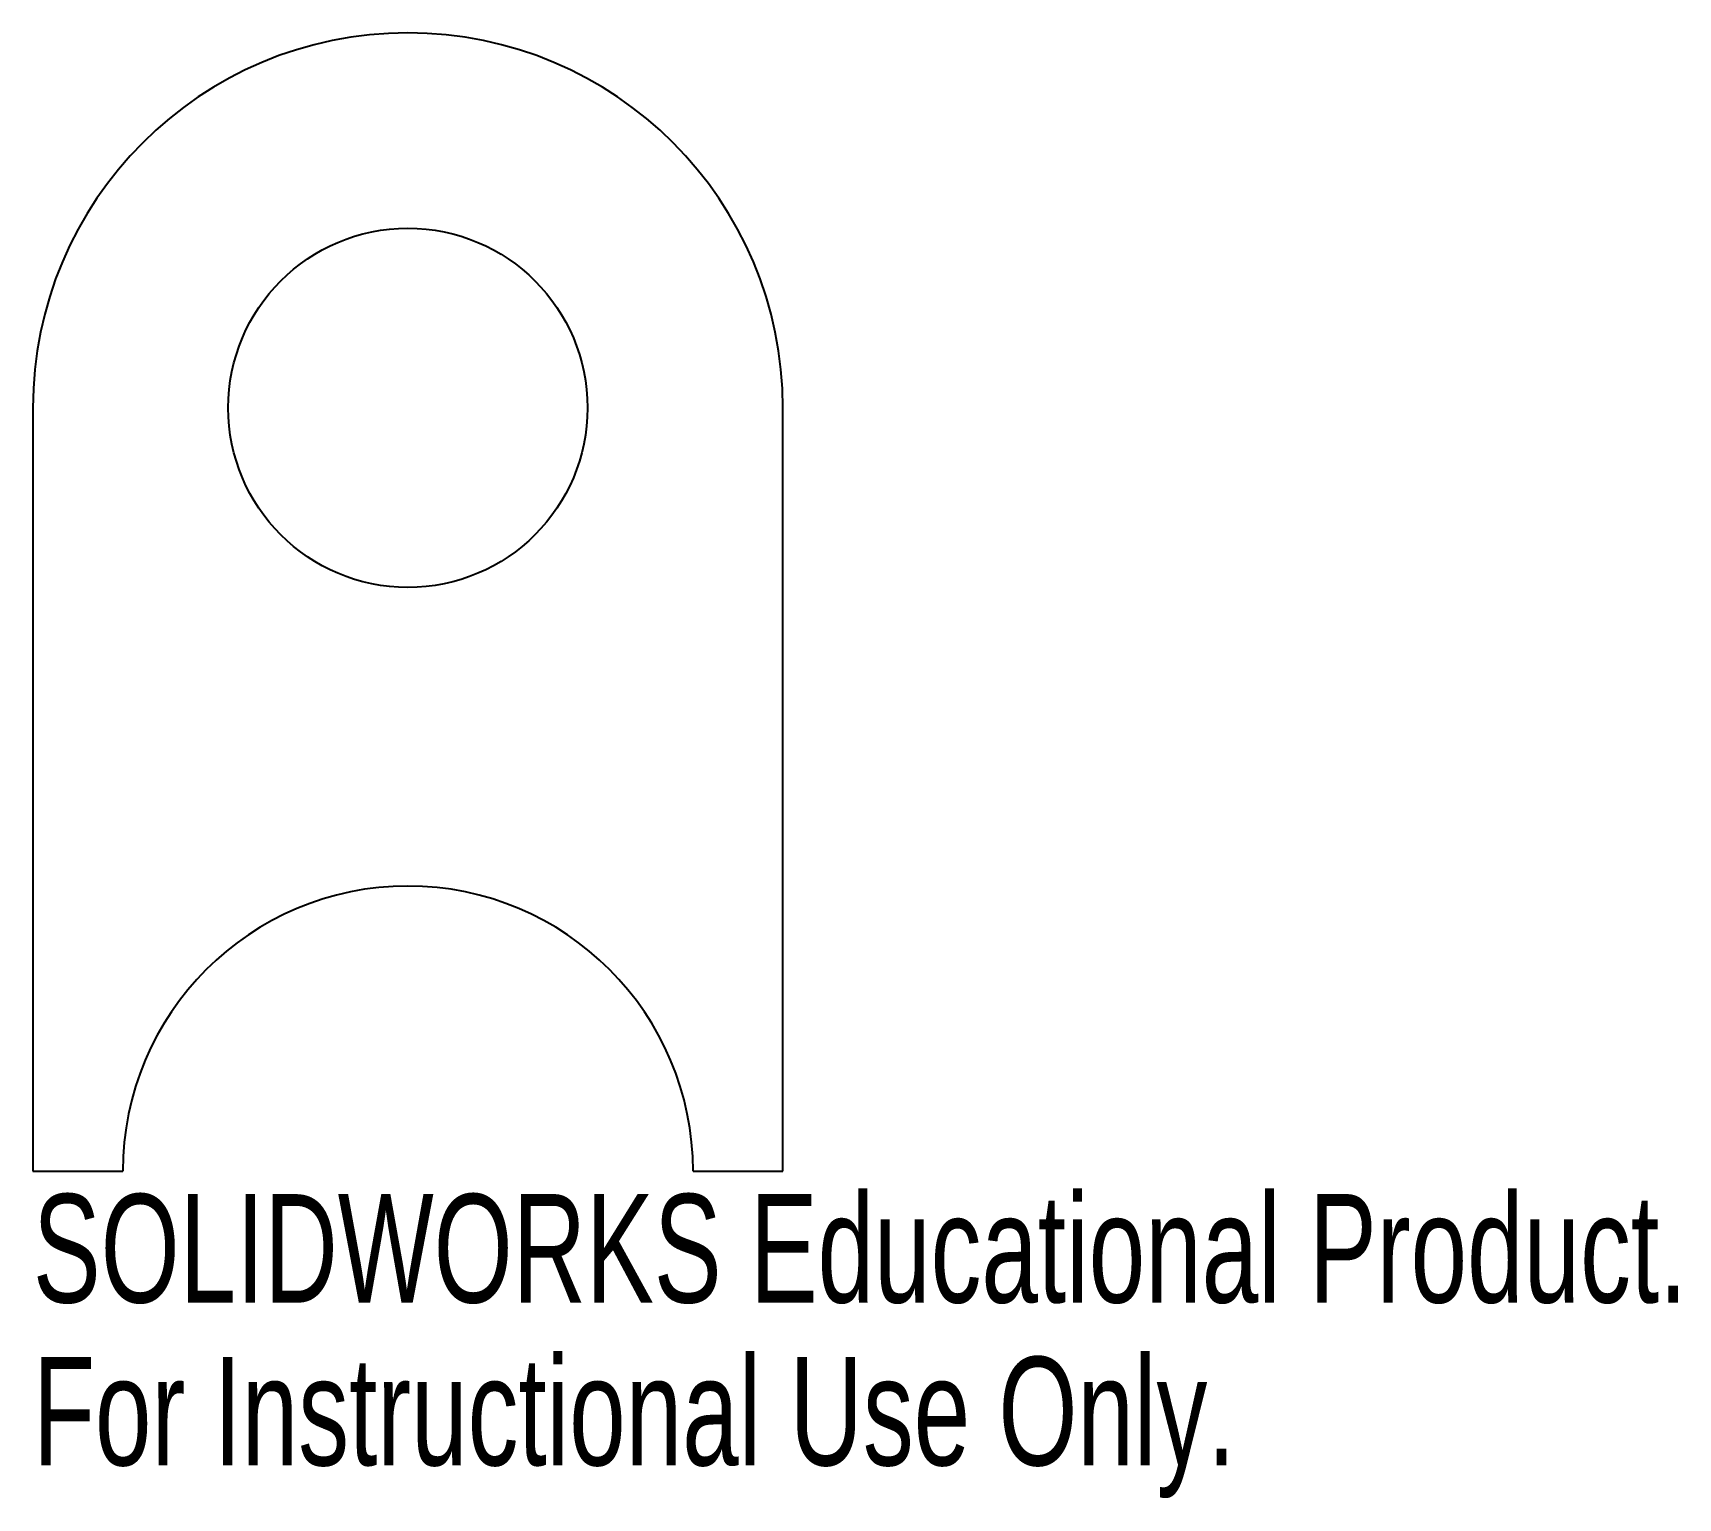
# Model space of a CAD drawing. Header units: millimetres. Extents: x -16.7 to 56.6, y -48.6 to 16.7.
import ezdxf

# ---------------------------------------------------------------- set-up
doc = ezdxf.new("R2010")
doc.units = ezdxf.units.MM
doc.styles.add('SLDTEXTSTYLE0', font='TXT', dxfattribs={"width": 0.7})

msp = doc.modelspace()

# ---------------------------------------------------------------- linework, layer by layer
at = {"color": 7, "linetype": 'Continuous', "lineweight": 25}
for p, q in [((-16.7, 0), (-16.7, -34)), ((16.7, -34), (16.7, 0)), ((-16.7, -34), (-12.7, -34)), ((12.7, -34), (16.7, -34))]:
    msp.add_line(p, q, dxfattribs=at)
msp.add_circle((0, 0), 8, dxfattribs=at)
for centre, radius in [((0, 0), 16.7), ((0, -34), 12.7)]:
    msp.add_arc(centre, radius, 0, 180, dxfattribs=at)

# ---------------------------------------------------------------- texts
at = {"color": 7, "linetype": 'Continuous', "char_height": 4.83362, "attachment_point": 1, "style": 'SLDTEXTSTYLE0'}
for s, insert in [('SOLIDWORKS Educational Product.', (-16.7, -35.02)), ('For Instructional Use Only.', (-16.7, -42.27))]:
    msp.add_mtext(s, dxfattribs=dict(at, insert=insert))

doc.saveas('drawing.dxf')
